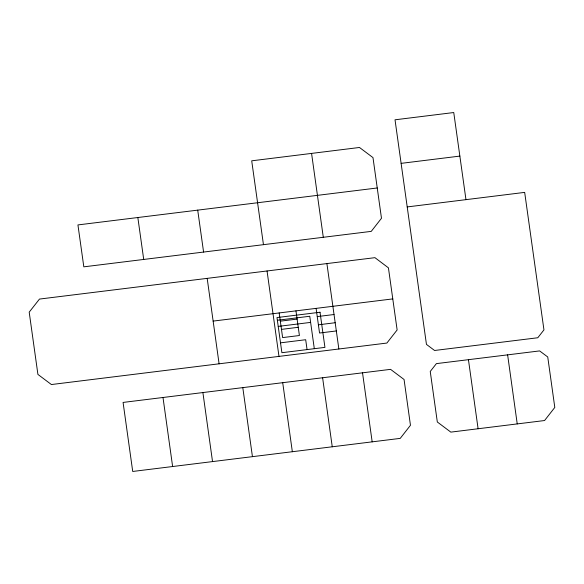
<?xml version="1.0" encoding="UTF-8"?>
<svg xmlns="http://www.w3.org/2000/svg" width="584" height="584" viewBox="0 0 584 584"><rect width="100%" height="100%" fill="white"/><g stroke="black" fill="none" stroke-linecap="round" stroke-linejoin="round"><path stroke-width="0.88" d="M401.12 163.359L459.864 156.096M377.249 187.975L77.935 224.92L83.819 266.837L371.256 231.373L381.483 218.277L372.986 157.607L359.481 147.475L251.711 160.819L263.457 244.674M407.216 206.926L524.673 192.384L543.952 329.894L537.791 337.749L434.576 350.48L426.451 344.392L395.018 119.8L453.753 112.537L465.966 199.648M326.901 263.581L39.471 299.074L29.2 312.155L37.909 374.41L51.407 384.542L386.878 343.056L397.135 329.953L388.426 267.844L374.943 257.668L326.901 263.581L338.859 348.998M213.138 321.098L392.784 298.899M277.356 320.273L309.768 316.258L314.309 348.692M280.327 321.163L297.11 319.09M317.243 316.594L334.026 314.521M278.218 326.405L310.63 322.397M281.473 329.383L298.256 327.303M318.397 324.813L335.179 322.733M336.333 330.953L319.55 333.026L316.097 308.381M280.517 342.837L305.688 339.727L307.067 349.582M162.994 397.492L123.078 402.427L132.721 471.463L400.237 438.38L410.464 425.283L404.062 379.483L390.565 369.351L162.994 397.492L172.623 466.514M507.627 354.86L436.394 363.62L430.24 371.468L437.321 421.991L450.826 432.124L544.573 420.531L554.8 407.428L547.741 356.977L539.623 350.911L507.627 354.86L517.234 423.911M468.441 359.671L478.099 428.751M362.525 372.818L372.169 441.847M311.571 153.402L323.295 237.294M322.609 377.746L332.252 446.789M295.957 310.87L299.409 335.523L282.627 337.596L279.174 312.951M267.049 270.983L278.984 356.401M282.714 382.688L292.343 451.717M242.798 387.623L252.441 456.659M197.713 210.131L203.582 252.054M207.181 278.378L219.095 363.825M202.896 392.558L212.532 461.594M137.839 217.518L143.715 259.435M320.017 312.243L276.977 317.565L281.897 352.7L324.938 347.378L320.017 312.243"/></g></svg>
